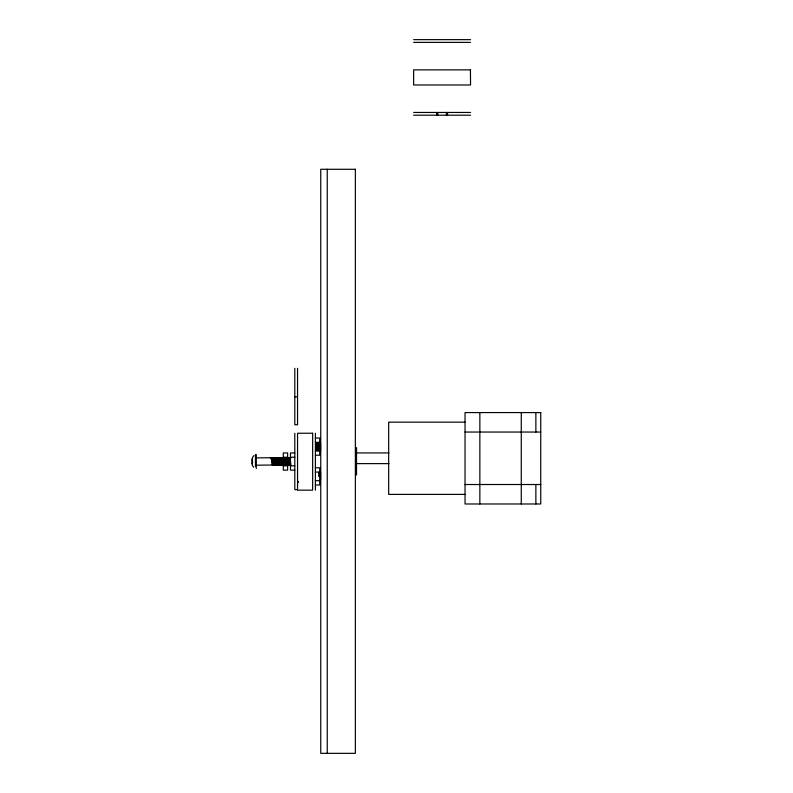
<?xml version="1.0" encoding="UTF-8"?>
<svg xmlns="http://www.w3.org/2000/svg" width="793" height="793" viewBox="0 0 793 793"><rect width="100%" height="100%" fill="white"/><g stroke="black" fill="none" stroke-linecap="round" stroke-linejoin="round"><path stroke-width="1.19" d="M319.311 443.485L319.45 442.236M319.311 473.223L319.42 471.924L319.638 476.375L318.885 476.375M273.288 458.86L273.823 458.047A4.015 0.585 78.7 0 1 274.527 460.099L275.092 462.973A3.658 0.704 78.6 0 1 275.082 465.045L275.518 465.055A3.717 0.565 81.2 0 0 275.439 462.25L275.052 460.059A3.995 0.753 80.8 0 0 274.011 457.759L273.783 458.027A3.658 0.714 78.5 0 0 273.694 458.85M319.044 473.53L319.361 472.41M319.45 471.974L319.143 472.906M290.595 457.819L290.516 458.027A3.717 0.575 81.1 0 0 290.446 458.84M319.341 443.029L319.044 443.793L319.381 442.395L319.143 443.158M319.212 443.793L319.51 443.029L319.192 443.505M270.344 458.027L270.73 457.829A4.015 0.773 81.4 0 1 271.622 460.059L271.9 461.506A3.737 0.565 81.2 0 1 272.078 465.035L256.278 465.204M281.951 462.973L281.723 461.516A4.005 0.595 78.9 0 0 280.682 458.047L280.881 457.749A3.995 0.753 80.8 0 1 281.911 460.099L282.308 462.25A3.727 0.565 81.2 0 1 282.199 465.332L281.921 465.035A3.995 0.585 78.8 0 1 281.574 464.173M319.123 474.779L319.51 472.777L319.341 476.375M276.569 465.332L276.807 465.055A3.658 0.704 78.6 0 0 276.797 462.973L276.242 460.089A4.015 0.585 78.7 0 0 275.538 458.057L275.141 457.819A3.717 0.565 81.1 0 0 274.993 458.84M278.284 465.332L278.521 465.055A3.658 0.704 78.6 0 0 278.521 462.973L278.293 461.516A4.005 0.595 78.9 0 0 277.253 458.047L276.787 458.027A3.717 0.575 81.1 0 0 276.707 458.84M281.723 465.332L281.951 465.055A3.658 0.714 78.5 0 0 281.961 462.983M283.438 465.332L283.676 465.055A3.658 0.714 78.5 0 0 283.676 462.983M285.153 465.332L285.391 465.055A3.658 0.714 78.5 0 0 285.401 462.983M286.878 465.332L287.106 465.055A3.658 0.714 78.5 0 0 287.116 462.983M288.593 465.332L288.821 465.055A3.658 0.714 78.5 0 0 288.83 462.983M290.307 465.332L290.545 465.055A3.658 0.714 78.5 0 0 290.545 462.983M253.909 455.569L252.263 457.878L252.263 465.204L253.611 467.255M319.143 475.285L319.282 474.779M319.173 475.83L319.301 475.285M256.278 457.878L270.582 457.749M413.639 39.65L470.556 39.65M413.639 42.396L470.556 42.396M413.639 112.457L470.556 112.457M413.639 115.203L470.556 115.203M294.798 396.807L297.544 396.807M465.035 422.154L388.669 422.154L388.669 494.406L465.035 494.406M465.035 432.046L540.737 432.046M315.396 438.033L319.718 438.033L319.718 443.485M315.396 442.335L319.718 442.335M315.396 450.93L319.718 450.93M294.798 452.942L290.466 452.942L290.466 470.14L294.798 470.14M356.077 452.932L389.036 452.932M315.396 455.232L319.718 455.232L319.688 443.743M283.289 457.244L287.611 457.244M290.466 457.244L294.798 457.244M356.077 463.627L389.036 463.627M283.289 465.838L287.611 465.838M290.466 465.838L294.798 465.838M315.396 467.771L319.718 467.771L319.718 484.979L315.396 484.979M315.396 472.073L319.718 472.073M315.396 480.677L319.718 480.677M465.035 484.513L540.737 484.513M297.544 489.638L294.798 489.628L294.798 433.246M280.682 458.047L280.216 458.027A3.717 0.575 81.1 0 0 280.147 458.84M290.654 465.253L290.506 465.035A3.995 0.585 78.8 0 1 290.159 464.173M287.066 465.035L287.353 465.332A3.727 0.565 81.2 0 0 287.453 462.24L287.066 460.059A3.995 0.753 80.8 0 0 286.035 457.759L285.797 458.027A3.658 0.704 78.6 0 0 285.718 458.869M276.767 465.035L277.054 465.332A3.727 0.575 81.1 0 0 277.163 462.26L276.767 460.059A3.995 0.753 80.8 0 0 275.736 457.759L275.498 458.027A3.658 0.704 78.6 0 0 275.419 458.869M319.321 475.83L319.638 476.375M290.635 465.144L290.307 461.516A4.005 0.595 78.9 0 0 289.267 458.047L288.801 458.027A3.717 0.575 81.1 0 0 288.731 458.84M288.821 462.973L288.593 461.516A4.005 0.595 78.9 0 0 287.552 458.047L287.086 458.027A3.717 0.575 81.1 0 0 287.016 458.84M287.106 462.973L286.878 461.516A4.005 0.595 78.9 0 0 285.837 458.047L285.371 458.027A3.717 0.575 81.1 0 0 285.302 458.84M285.391 462.973L285.163 461.516A4.005 0.595 78.9 0 0 284.122 458.047L283.656 458.027A3.717 0.575 81.1 0 0 283.577 458.84M283.676 462.973L283.438 461.516A4.005 0.595 78.9 0 0 282.407 458.047L281.931 458.027A3.717 0.575 81.1 0 0 281.862 458.84M283.498 465.778L283.408 464.163M290.506 461.536L290.545 462.914M535.87 412.578L535.87 432.046M535.87 484.513L535.87 503.981M521.269 412.578L521.269 503.981M479.854 412.578L479.854 503.981M447.53 112.457L447.53 115.203M446.429 112.457L446.429 115.203M437.776 112.457L437.776 115.203M436.675 112.457L436.675 115.203M356.523 447.579L356.523 475.047M327.241 169.276L327.241 753.35M320.55 443.356L320.55 450.83M320.55 472.41L320.55 479.874M318.836 443.356L318.836 450.83M317.973 443.743L317.973 450.444M317.111 443.356L317.111 450.83M316.258 443.743L316.258 450.444M315.396 433.246L315.396 490.163M298.307 481.391L298.307 482.57M297.544 368.349L297.544 424.741L294.798 424.741L294.798 368.349M287.611 458.919L287.611 452.942L283.289 452.942L283.289 457.938M287.611 464.163L287.611 470.14L283.289 470.14L283.289 464.163M256.278 454.587L256.278 468.494M255.445 454.587L255.445 466.631M280.048 458.493A3.172 0.496 80.9 0 1 281.148 461.467A3.172 0.496 80.9 0 1 281 464.549M276.192 458.552A3.172 0.496 80.9 0 1 277.292 461.536A3.172 0.496 80.9 0 1 277.154 464.619M276.608 458.493A3.172 0.496 80.9 0 1 277.719 461.467A3.172 0.496 80.9 0 1 277.57 464.549M274.705 464.173A3.995 0.585 78.8 0 0 275.042 464.995L274.854 465.332A3.995 0.773 81.5 0 1 274.16 464.272M273.179 458.493A3.172 0.496 80.9 0 1 274.279 461.467A3.172 0.496 80.9 0 1 274.14 464.549M274.477 458.552A3.172 0.496 80.9 0 1 275.577 461.536A3.172 0.496 80.9 0 1 275.439 464.619M276.569 465.322A3.995 0.753 80.8 0 1 275.885 464.153M274.893 458.493A3.172 0.496 80.9 0 1 275.994 461.467A3.172 0.496 80.9 0 1 275.855 464.549M277.134 458.869A3.658 0.704 78.6 0 1 277.213 458.037L277.451 457.749A3.995 0.773 81.4 0 1 278.492 460.039L278.878 462.25A3.727 0.575 81.1 0 1 278.769 465.332L278.482 465.035A3.995 0.624 79 0 1 278.145 464.301M279.86 464.301A3.995 0.624 79 0 0 280.207 465.075L280.672 465.055A3.717 0.565 81.2 0 0 280.593 462.25L280.207 460.059A3.995 0.773 81.5 0 0 279.166 457.749L278.938 458.027A3.658 0.704 78.6 0 0 278.849 458.869M279.314 464.262A3.995 0.773 81.4 0 0 280.008 465.332L280.236 465.055A3.658 0.704 78.6 0 0 280.236 462.973L279.681 460.089A4.015 0.585 78.7 0 0 278.967 458.057L278.581 457.819A3.727 0.575 81.1 0 0 278.432 458.85M278.333 458.493A3.172 0.496 80.9 0 1 279.433 461.467A3.172 0.496 80.9 0 1 279.285 464.549M278.284 465.322A3.995 0.753 80.8 0 1 277.6 464.153M279.632 458.552A3.172 0.496 80.9 0 1 280.732 461.536A3.172 0.496 80.9 0 1 280.583 464.619M277.907 458.552A3.172 0.496 80.9 0 1 279.017 461.536A3.172 0.496 80.9 0 1 278.868 464.619M271.979 458.869A3.658 0.704 78.6 0 1 272.068 458.037L272.296 457.749A3.995 0.753 80.8 0 1 273.327 460.099L273.724 462.25A3.717 0.575 81.1 0 1 273.803 465.065L273.337 465.035A3.995 0.585 78.8 0 1 272.99 464.173M272.445 464.242A4.015 0.773 81.5 0 0 272.812 465.045L273.367 465.055A3.658 0.714 78.6 0 0 273.377 462.983L273.139 461.516A3.995 0.585 78.8 0 0 272.108 458.086L271.712 457.819A3.737 0.605 81 0 0 271.543 458.79M271.037 458.552A3.172 0.496 80.9 0 1 272.148 461.536A3.172 0.496 80.9 0 1 271.999 464.619M272.762 458.552A3.172 0.496 80.9 0 1 273.863 461.536A3.172 0.496 80.9 0 1 273.714 464.619M271.464 458.493A3.172 0.496 80.9 0 1 272.564 461.467A3.172 0.496 80.9 0 1 272.415 464.549M283.289 464.301A3.995 0.624 79 0 0 283.636 465.075L284.102 465.055A3.717 0.565 81.2 0 0 284.023 462.25L283.636 460.059A3.995 0.773 81.4 0 0 282.595 457.749L282.367 458.027A3.658 0.704 78.6 0 0 282.288 458.869M283.061 458.552A3.172 0.496 80.9 0 1 284.162 461.536A3.172 0.496 80.9 0 1 284.023 464.619M283.478 458.493A3.172 0.496 80.9 0 1 284.588 461.467A3.172 0.496 80.9 0 1 284.439 464.549M285.153 465.322A3.995 0.753 80.8 0 1 284.469 464.153M285.004 464.173A3.995 0.585 78.8 0 0 285.351 464.995L285.639 465.332A3.727 0.565 81.2 0 0 285.738 462.24L285.351 460.059A3.995 0.753 80.8 0 0 284.32 457.759L284.082 458.027A3.658 0.704 78.6 0 0 284.003 458.869M284.776 458.552A3.172 0.496 80.9 0 1 285.886 461.536A3.172 0.496 80.9 0 1 285.738 464.619M285.193 458.493A3.172 0.496 80.9 0 1 286.303 461.467A3.172 0.496 80.9 0 1 286.154 464.549M286.868 465.322A3.995 0.753 80.8 0 1 286.184 464.153M286.491 458.552A3.172 0.496 80.9 0 1 287.601 461.536A3.172 0.496 80.9 0 1 287.453 464.619M286.917 458.493A3.172 0.496 80.9 0 1 288.018 461.467A3.172 0.496 80.9 0 1 287.869 464.549M288.593 465.322A3.995 0.753 80.8 0 1 287.899 464.153M288.444 464.173A3.995 0.585 78.8 0 0 288.781 464.995L289.068 465.332A3.727 0.565 81.2 0 0 289.167 462.24L288.791 460.059A3.995 0.753 80.8 0 0 287.75 457.759L287.522 458.027A3.658 0.704 78.6 0 0 287.433 458.869M288.216 458.552A3.172 0.496 80.9 0 1 289.316 461.536A3.172 0.496 80.9 0 1 289.167 464.619M288.632 458.493A3.172 0.496 80.9 0 1 289.732 461.467A3.172 0.496 80.9 0 1 289.594 464.549M290.307 465.322A3.995 0.753 80.8 0 1 289.623 464.153M289.158 458.869A3.658 0.704 78.6 0 1 289.237 458.037L289.465 457.749A3.995 0.753 80.8 0 1 290.496 460.099M289.931 458.552A3.172 0.496 80.9 0 1 290.188 458.532M290.347 458.493A3.172 0.496 80.9 0 1 290.605 458.473M281.723 465.322A3.995 0.753 80.8 0 1 281.029 464.153M281.346 458.552A3.172 0.496 80.9 0 1 282.447 461.536A3.172 0.496 80.9 0 1 282.298 464.619M281.763 458.493A3.172 0.496 80.9 0 1 282.863 461.467A3.172 0.496 80.9 0 1 282.724 464.549M283.438 465.322A3.995 0.753 80.8 0 1 282.754 464.153M252.59 462.101L252.263 463.935L252.263 459.147L252.59 462.101M470.427 69.873L413.639 69.873L413.639 84.98L470.556 84.98L470.418 69.873M355.363 169.276L320.749 169.276L320.749 753.35L355.363 753.35L355.363 169.276M540.737 412.578L465.035 412.578L465.035 503.981L540.737 503.981L540.737 412.578M312.65 433.246L297.544 433.246L297.544 490.163L312.65 490.163L312.65 433.246"/></g></svg>
